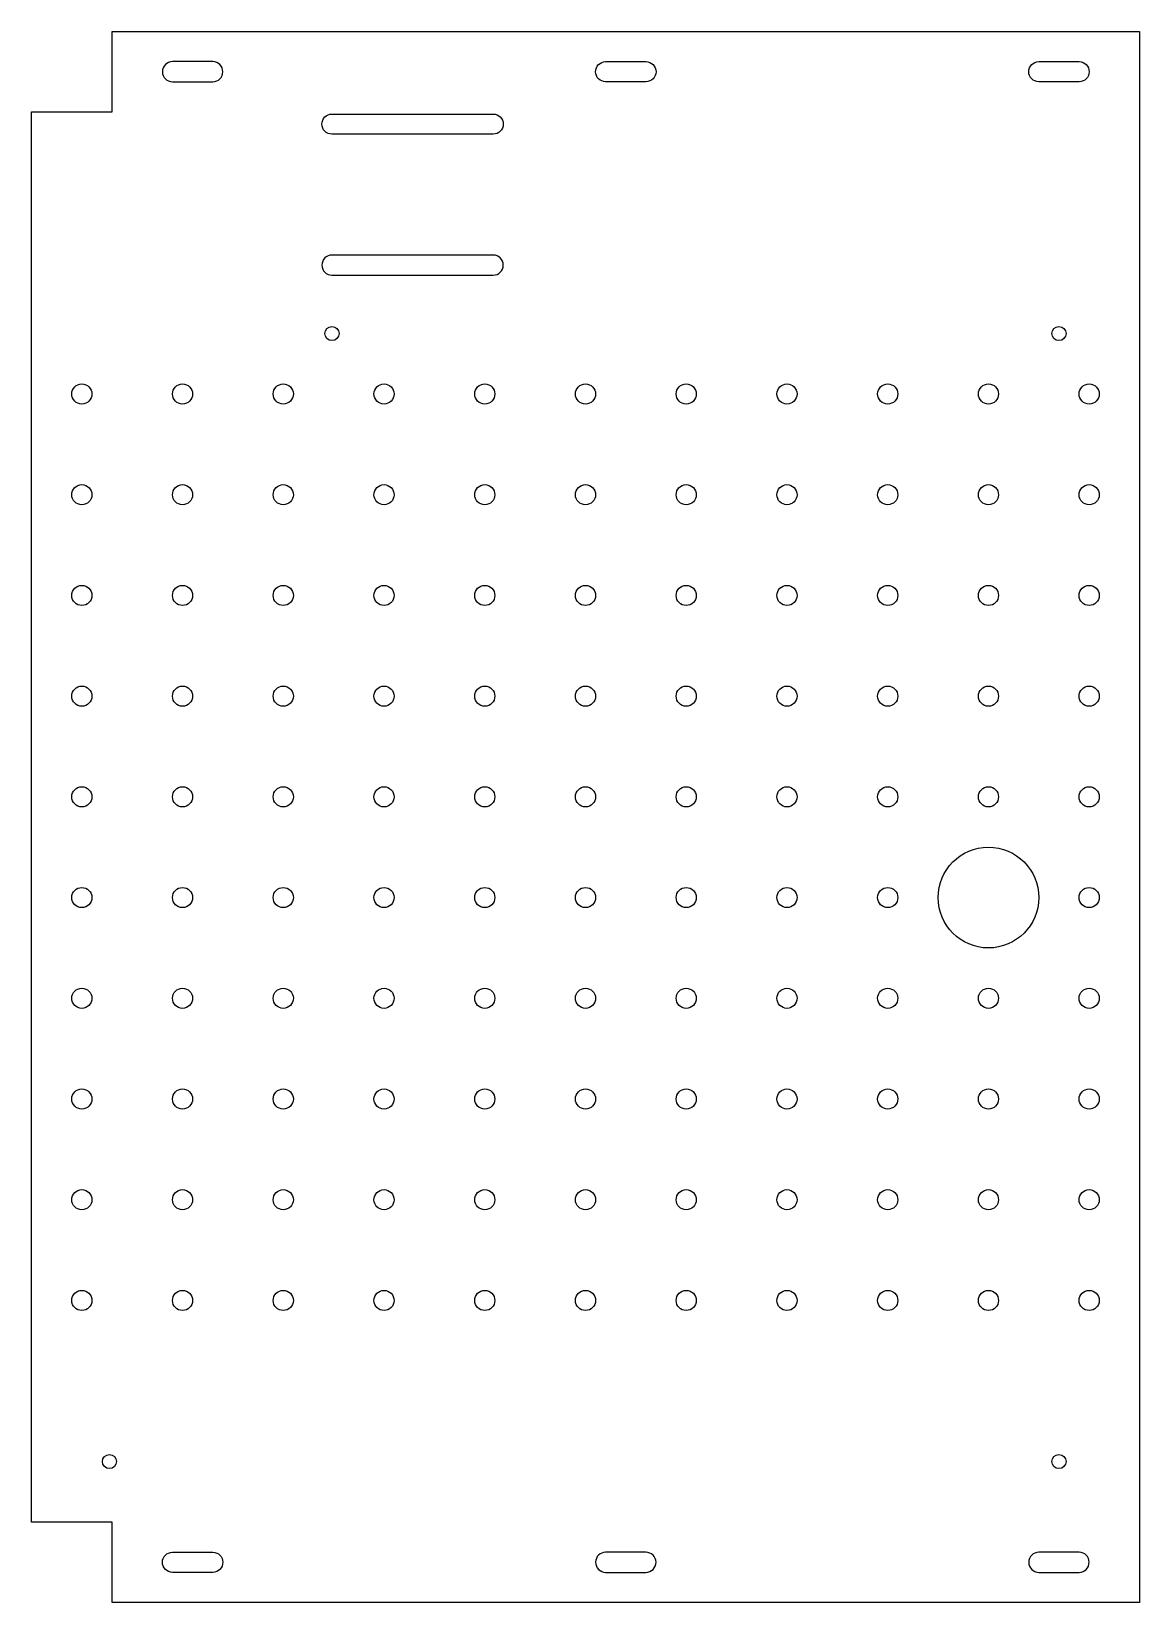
# Model space of a CAD drawing. Header units: millimetres. Extents: x 0 to 275, y 0 to 390.
import ezdxf

# ---------------------------------------------------------------- set-up
doc = ezdxf.new("R2010")
doc.units = ezdxf.units.MM
doc.layers.get('0').update_dxf_attribs({"linetype": 'CONTINUOUS'})

msp = doc.modelspace()

# ---------------------------------------------------------------- linework, layer by layer
msp.add_lwpolyline([(0, 20), (0, 370), (20, 370), (20, 390), (275, 390), (275, 0), (20, 0), (20, 20)], close=True)
for points in [[(35, 377.5), (45, 377.5, 1), (45, 382.5), (35, 382.5, 1)], [(142.5, 377.5, -1), (142.5, 382.5), (152.5, 382.5, -1), (152.5, 377.5)], [(250, 377.5, -1), (250, 382.5), (260, 382.5, -1), (260, 377.5)], [(74.58, 364.5, -1), (74.58, 369.5), (114.58, 369.5, -1), (114.58, 364.5)], [(114.58, 334.5), (74.58, 334.5, 1), (74.58, 329.5), (114.58, 329.5, 1)], [(45, 12.5, -1), (45, 7.5), (35, 7.5, -1), (35, 12.5)], [(142.5, 7.5), (152.5, 7.5, 1), (152.5, 12.5), (142.5, 12.5, 1)], [(250, 7.5), (260, 7.5, 1), (260, 12.5), (250, 12.5, 1)]]:
    msp.add_lwpolyline(points, format="xyb", close=True)
for centre, radius in [((74.58, 315), 1.75), ((255, 315), 1.75), ((12.5, 300), 2.5), ((37.5, 300), 2.5), ((62.5, 300), 2.5), ((87.5, 300), 2.5), ((112.5, 300), 2.5), ((137.5, 300), 2.5), ((162.5, 300), 2.5), ((187.5, 300), 2.5), ((212.5, 300), 2.5), ((237.5, 300), 2.5), ((262.5, 300), 2.5), ((12.5, 275), 2.5), ((37.5, 275), 2.5), ((62.5, 275), 2.5), ((87.5, 275), 2.5), ((112.5, 275), 2.5), ((137.5, 275), 2.5), ((162.5, 275), 2.5), ((187.5, 275), 2.5), ((212.5, 275), 2.5), ((237.5, 275), 2.5), ((262.5, 275), 2.5), ((12.5, 250), 2.5), ((37.5, 250), 2.5), ((62.5, 250), 2.5), ((87.5, 250), 2.5), ((112.5, 250), 2.5), ((137.5, 250), 2.5), ((162.5, 250), 2.5), ((187.5, 250), 2.5), ((212.5, 250), 2.5), ((237.5, 250), 2.5), ((262.5, 250), 2.5), ((12.5, 225), 2.5), ((37.5, 225), 2.5), ((62.5, 225), 2.5), ((87.5, 225), 2.5), ((112.5, 225), 2.5), ((137.5, 225), 2.5), ((162.5, 225), 2.5), ((187.5, 225), 2.5), ((212.5, 225), 2.5), ((237.5, 225), 2.5), ((262.5, 225), 2.5), ((12.5, 200), 2.5), ((37.5, 200), 2.5), ((62.5, 200), 2.5), ((87.5, 200), 2.5), ((112.5, 200), 2.5), ((137.5, 200), 2.5), ((162.5, 200), 2.5), ((187.5, 200), 2.5), ((212.5, 200), 2.5), ((237.5, 200), 2.5), ((262.5, 200), 2.5), ((237.5, 175), 12.5), ((12.5, 175), 2.5), ((37.5, 175), 2.5), ((62.5, 175), 2.5), ((87.5, 175), 2.5), ((112.5, 175), 2.5), ((137.5, 175), 2.5), ((162.5, 175), 2.5), ((187.5, 175), 2.5), ((212.5, 175), 2.5), ((262.5, 175), 2.5), ((12.5, 150), 2.5), ((37.5, 150), 2.5), ((62.5, 150), 2.5), ((87.5, 150), 2.5), ((112.5, 150), 2.5), ((137.5, 150), 2.5), ((162.5, 150), 2.5), ((187.5, 150), 2.5), ((212.5, 150), 2.5), ((237.5, 150), 2.5), ((262.5, 150), 2.5), ((12.5, 125), 2.5), ((37.5, 125), 2.5), ((62.5, 125), 2.5), ((87.5, 125), 2.5), ((112.5, 125), 2.5), ((137.5, 125), 2.5), ((162.5, 125), 2.5), ((187.5, 125), 2.5), ((212.5, 125), 2.5), ((237.5, 125), 2.5), ((262.5, 125), 2.5), ((12.5, 100), 2.5), ((37.5, 100), 2.5), ((62.5, 100), 2.5), ((87.5, 100), 2.5), ((112.5, 100), 2.5), ((137.5, 100), 2.5), ((162.5, 100), 2.5), ((187.5, 100), 2.5), ((212.5, 100), 2.5), ((237.5, 100), 2.5), ((262.5, 100), 2.5), ((12.5, 75), 2.5), ((37.5, 75), 2.5), ((62.5, 75), 2.5), ((87.5, 75), 2.5), ((112.5, 75), 2.5), ((137.5, 75), 2.5), ((162.5, 75), 2.5), ((187.5, 75), 2.5), ((212.5, 75), 2.5), ((237.5, 75), 2.5), ((262.5, 75), 2.5), ((19.36, 35), 1.75), ((255, 35), 1.75)]:
    msp.add_circle(centre, radius)

doc.saveas('drawing.dxf')
